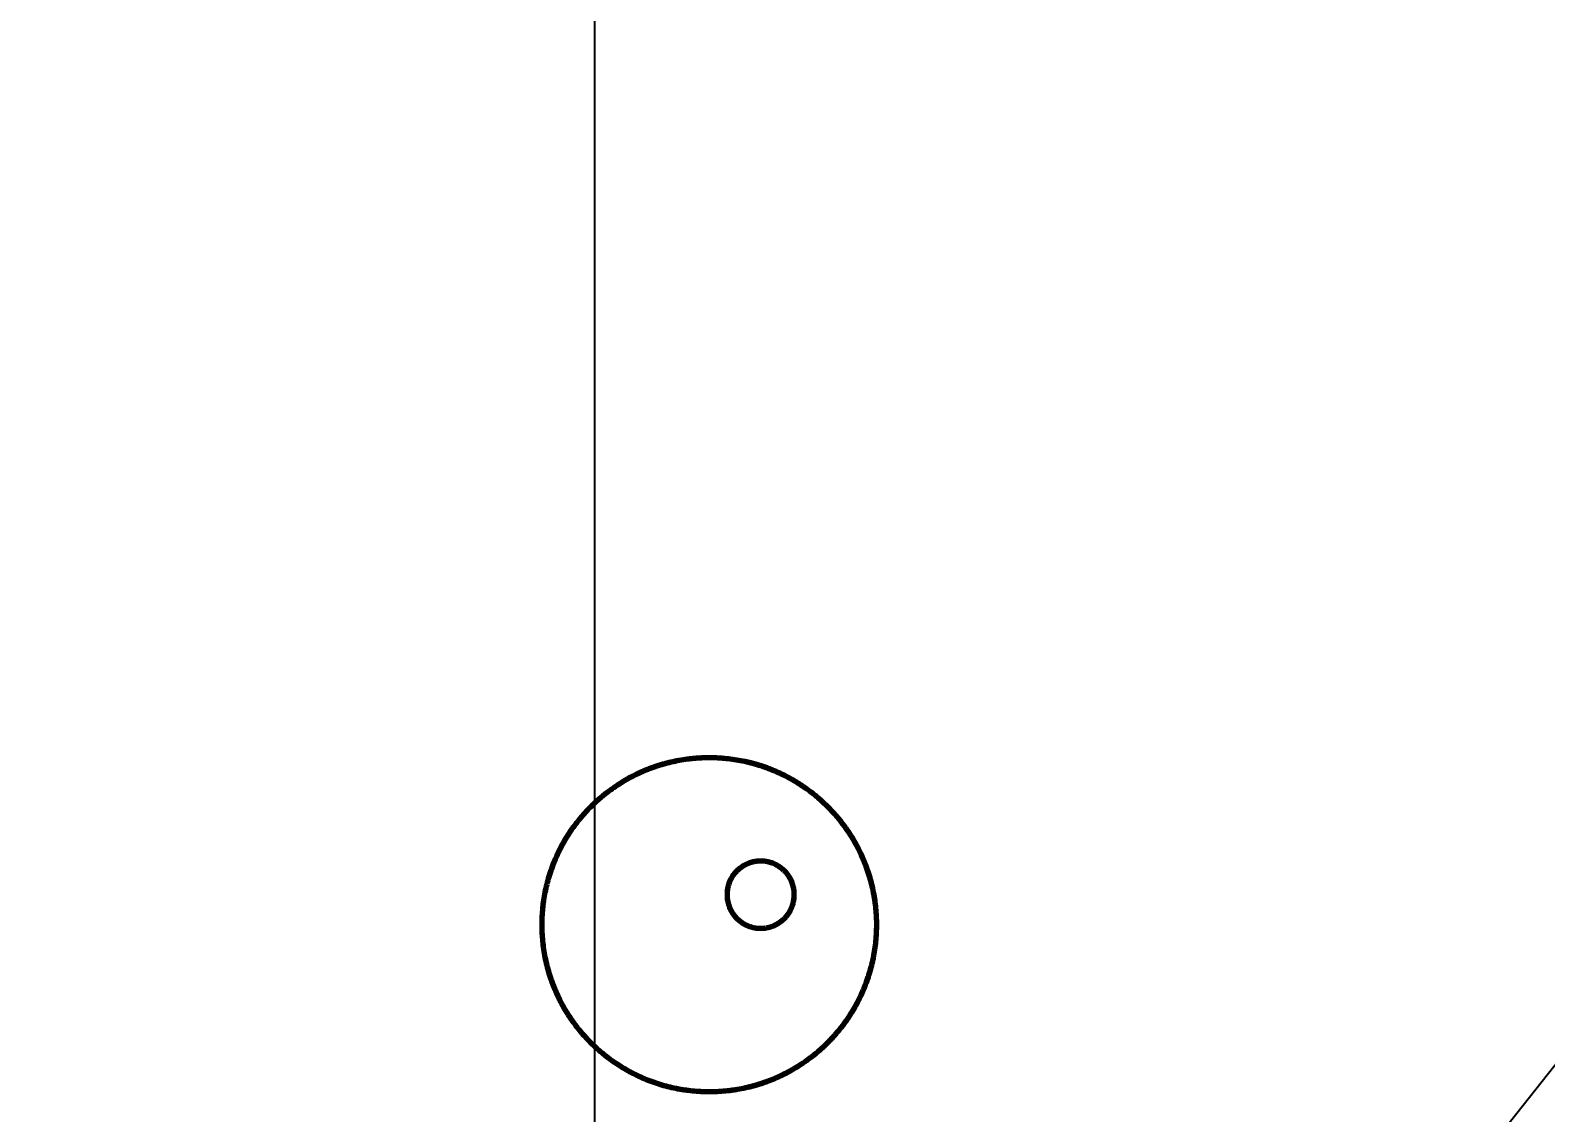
# Model space of a CAD drawing. Extents: x 56 to 5692, y -2843 to -743.
# Drawn here: x 1194.8 to 1262.5, y -1902.3 to -1854.1 of the extents above; entities that cross this region are included whole.
import ezdxf

# ---------------------------------------------------------------- set-up
doc = ezdxf.new("R2010")
doc.units = 0
doc.header["$LTSCALE"] = 20
doc.header["$MEASUREMENT"] = 0
doc.layers.get('0').update_dxf_attribs({"linetype": 'CONTINUOUS'})
doc.layers.get('DEFPOINTS').update_dxf_attribs({"linetype": 'CONTINUOUS'})
doc.layers.add('1', color=1, linetype='CONTINUOUS')
doc.layers.add('3', color=3, linetype='CONTINUOUS')
doc.styles.get("Standard").update_dxf_attribs({"font": 'NanumGothic.ttf'})
doc.dimstyles.get("Standard").update_dxf_attribs({"dimtxt": 0.18, "dimasz": 0.18, "dimexe": 0.18, "dimexo": 0.0625, "dimgap": 0.09, "dimtad": 0, "dimtih": 1, "dimtoh": 1, "dimdec": 4, "dimzin": 0, "dimdsep": 46, "dimtxsty": 'Standard', "dimcen": 0.09, "dimadec": 0, "dimazin": 0, "dimtfac": 1, "dimtdec": 4, "dimtofl": 0, "dimtmove": 0, "dimatfit": 3, "dimfxl": 0, "dimtolj": 1, "dimtzin": 0, "dimarcsym": 0})

# ---------------------------------------------------------------- blocks, each defined once
blk = doc.blocks.new('*D19')
at = {"color": 3, "lineweight": -2}
for p, q in [((1170.383, -1769.656), (1170.383, -1739.577)), ((1220.021, -2004.656), (1220.021, -1739.577)), ((1150.383, -1747.577), (1130.383, -1747.577)), ((1220.021, -1747.577), (1170.383, -1747.577)), ((1240.021, -1747.577), (1260.021, -1747.577))]:
    blk.add_line(p, q, dxfattribs=at)
at = {"color": 3}
for points in [[(1150.383, -1744.244), (1150.383, -1750.911), (1170.383, -1747.577)], [(1240.021, -1744.244), (1240.021, -1750.911), (1220.021, -1747.577)]]:
    blk.add_solid(points, dxfattribs=at)
at = {"layer": 'DEFPOINTS', "color": 0}
for p in [(1170.383, -1747.577), (1170.383, -1777.656), (1220.021, -2012.656)]:
    blk.add_point(p, dxfattribs=at)
at = {"color": 2, "insert": (1195.202, -1726.719), "char_height": 20, "attachment_point": 5}
blk.add_mtext('\\A1;50', dxfattribs=at)

msp = doc.modelspace()

# ---------------------------------------------------------------- linework, layer by layer
at = {"layer": '1', "color": 3}
msp.add_line((1418.779, -1703.823), (1190.899, -1990.89), dxfattribs=at)
at = {"layer": '3', "color": 7, "linetype": 'Continuous', "lineweight": 70}
for points, knots in [([(1208.048, -1807.059), (1210.36, -1807.343), (1216.736, -1808.3), (1227.036, -1810.648), (1242.631, -1815.853), (1257.207, -1823.521), (1269.867, -1833.765), (1278.206, -1842.603), (1285.35, -1852.345), (1291.352, -1862.739), (1296.373, -1873.567), (1301.955, -1888.355), (1307.233, -1907.214), (1311.686, -1929.924), (1314.849, -1952.451), (1317.007, -1989.651), (1318.311, -2011.412), (1319.073, -2039.707), (1318.326, -2221.484), (1315.407, -2252.323), (1311.658, -2274.534), (1308.1, -2289.73), (1303.789, -2303.255), (1298.737, -2314.939), (1292.995, -2324.769), (1284.487, -2335.589), (1272.371, -2345.338), (1255.621, -2352.871), (1239.549, -2356.801), (1225.318, -2358.875), (1214.019, -2359.919), (1205.211, -2360.341), (1199.281, -2360.481), (1196.309, -2360.519), (1193.342, -2360.529), (1191.367, -2360.528), (1190.383, -2360.528)], [0.0112064, 0.0112064, 0.0112064, 0.0112064, 0.015625, 0.0234375, 0.03125, 0.046875, 0.0546875, 0.0625, 0.0703125, 0.078125, 0.0859375, 0.09375, 0.109375, 0.125, 0.140625, 0.15625, 0.171875, 0.1875, 0.21875, 0.25, 0.265625, 0.28125, 0.296875, 0.3125, 0.328125, 0.34375, 0.375, 0.40625, 0.4375, 0.453125, 0.46875, 0.484375, 0.4882812, 0.4921875, 0.4960938, 0.4999694, 0.4999694, 0.4999694, 0.4999694]), ([(1190.383, -2362.656), (1190.433, -2362.656), (1190.483, -2362.656), (1190.945, -2362.656), (1193.005, -2362.656), (1195.066, -2362.655), (1198.358, -2362.631), (1200.002, -2362.607), (1202.466, -2362.557), (1203.287, -2362.538), (1204.927, -2362.494), (1206.567, -2362.445), (1208.205, -2362.385), (1209.433, -2362.336), (1210.046, -2362.311), (1210.762, -2362.28), (1211.069, -2362.266), (1211.273, -2362.256), (1211.375, -2362.252), (1213.112, -2362.171), (1214.725, -2362.085), (1217.91, -2361.891), (1219.482, -2361.784), (1222.587, -2361.549), (1224.12, -2361.421), (1227.15, -2361.144), (1228.646, -2360.994), (1231.603, -2360.674), (1233.064, -2360.502), (1235.951, -2360.136), (1237.378, -2359.942), (1239.493, -2359.632), (1240.194, -2359.526), (1241.239, -2359.362), (1241.587, -2359.307), (1242.279, -2359.194), (1242.624, -2359.137), (1244.339, -2358.849), (1245.684, -2358.608), (1248.324, -2358.103), (1249.619, -2357.84), (1252.162, -2357.289), (1253.411, -2357.003), (1255.864, -2356.405), (1257.069, -2356.094), (1259.439, -2355.446), (1260.604, -2355.109), (1262.895, -2354.409), (1264.022, -2354.045), (1267.346, -2352.91), (1269.489, -2352.096), (1271.826, -2351.106), (1272.085, -2350.995), (1272.6, -2350.771), (1273.369, -2350.432), (1274.126, -2350.085), (1275.625, -2349.38), (1276.604, -2348.895), (1279.484, -2347.392), (1281.328, -2346.327), (1284.878, -2344.058), (1286.584, -2342.853), (1289.049, -2340.931), (1289.855, -2340.271), (1291.436, -2338.911), (1292.212, -2338.21), (1294.497, -2336.046), (1295.962, -2334.519), (1298.078, -2332.089), (1298.77, -2331.256), (1299.619, -2330.185), (1299.788, -2329.969), (1300.124, -2329.535), (1300.291, -2329.316), (1300.79, -2328.656), (1301.118, -2328.211), (1302.091, -2326.862), (1302.723, -2325.943), (1303.957, -2324.067), (1304.558, -2323.11), (1306.318, -2320.178), (1307.432, -2318.146), (1309.549, -2313.925), (1310.553, -2311.736), (1312.459, -2307.206), (1313.361, -2304.864), (1314.646, -2301.239), (1315.063, -2300.012), (1315.874, -2297.521), (1316.269, -2296.258), (1316.749, -2294.655), (1316.892, -2294.173), (1317.033, -2293.688), (1317.127, -2293.364), (1317.174, -2293.202), (1317.407, -2292.39), (1317.591, -2291.738), (1318.132, -2289.772), (1318.481, -2288.45), (1319.493, -2284.454), (1320.123, -2281.748), (1321.3, -2276.259), (1321.847, -2273.476), (1322.869, -2267.842), (1323.343, -2264.99), (1324.222, -2259.224), (1324.628, -2256.31), (1325.377, -2250.426), (1325.721, -2247.455), (1326.349, -2241.463), (1326.634, -2238.441), (1327.02, -2233.873), (1327.142, -2232.345), (1327.285, -2230.428), (1327.314, -2230.044), (1327.37, -2229.276), (1327.452, -2228.123), (1327.531, -2226.97), (1327.784, -2223.121), (1327.96, -2220.034), (1328.262, -2213.845), (1328.387, -2210.743), (1328.588, -2204.527), (1328.665, -2201.412), (1328.771, -2195.171), (1328.801, -2192.045), (1328.814, -2037.783), (1328.797, -2034.647), (1328.719, -2028.367), (1328.656, -2025.222), (1328.487, -2018.925), (1328.379, -2015.773), (1328.118, -2009.462), (1327.965, -2006.303), (1327.612, -1999.98), (1327.412, -1996.816), (1326.964, -1990.482), (1326.716, -1987.312), (1326.168, -1965.97), (1325.868, -1962.796), (1325.214, -1956.446), (1324.859, -1953.27), (1324.089, -1946.914), (1323.675, -1943.735), (1322.78, -1937.375), (1322.301, -1934.194), (1321.271, -1927.832), (1320.72, -1924.65), (1319.98, -1920.673), (1319.83, -1919.877), (1319.6, -1918.684), (1319.522, -1918.286), (1319.366, -1917.491), (1318.973, -1915.504), (1318.563, -1913.52), (1317.545, -1908.769), (1316.821, -1905.613), (1315.656, -1900.898), (1315.255, -1899.33), (1314.424, -1896.202), (1313.994, -1894.641), (1313.105, -1891.527), (1312.645, -1889.974), (1311.692, -1886.877), (1311.199, -1885.333), (1310.178, -1882.254), (1309.649, -1880.72), (1308.554, -1877.661), (1307.987, -1876.136), (1307.106, -1873.858), (1306.807, -1873.1), (1306.35, -1871.965), (1306.12, -1871.398), (1305.886, -1870.832), (1305.73, -1870.455), (1305.651, -1870.266), (1304.942, -1868.571), (1304.291, -1867.076), (1302.274, -1862.629), (1300.842, -1859.713), (1298.55, -1855.425), (1297.761, -1854.009), (1296.132, -1851.209), (1295.292, -1849.823), (1292.688, -1845.716), (1290.842, -1843.041), (1287.884, -1839.139), (1286.868, -1837.857), (1285.293, -1835.962), (1284.759, -1835.335), (1284.082, -1834.558), (1283.946, -1834.403), (1283.674, -1834.093), (1283.264, -1833.631), (1281.748, -1831.951), (1280.332, -1830.473), (1278.018, -1828.169), (1276.836, -1827.048), (1273.22, -1823.777), (1270.712, -1821.718), (1266.808, -1818.813), (1265.482, -1817.875), (1262.784, -1816.059), (1261.412, -1815.181), (1258.621, -1813.483), (1257.203, -1812.663), (1255.041, -1811.477), (1253.952, -1810.895), (1252.667, -1810.234), (1252.02, -1809.909), (1251.696, -1809.747), (1251.534, -1809.667), (1251.452, -1809.626), (1251.418, -1809.609), (1251.394, -1809.598), (1251.383, -1809.592), (1251.371, -1809.586)], [0.5496866, 0.5496866, 0.5496866, 0.5496866, 0.5498047, 0.5498047, 0.5507812, 0.5546875, 0.5546875, 0.5585937, 0.5585937, 0.5605469, 0.5605469, 0.5625, 0.5644531, 0.5644531, 0.5654297, 0.565918, 0.5661621, 0.5661621, 0.5664062, 0.5664062, 0.5703125, 0.5703125, 0.5742187, 0.5742187, 0.578125, 0.578125, 0.5820312, 0.5820312, 0.5859375, 0.5859375, 0.5898437, 0.5898437, 0.5917969, 0.5917969, 0.5927734, 0.5927734, 0.59375, 0.59375, 0.5976562, 0.5976562, 0.6015625, 0.6015625, 0.6054687, 0.6054687, 0.609375, 0.609375, 0.6132812, 0.6132812, 0.6171875, 0.6171875, 0.625, 0.625, 0.6259766, 0.6259766, 0.6269531, 0.6289062, 0.6289062, 0.6328125, 0.6328125, 0.640625, 0.640625, 0.6484375, 0.6484375, 0.6523437, 0.6523437, 0.65625, 0.65625, 0.6640625, 0.6640625, 0.6679687, 0.6679687, 0.6689453, 0.6689453, 0.6699219, 0.6699219, 0.671875, 0.671875, 0.6757812, 0.6757812, 0.6796875, 0.6796875, 0.6875, 0.6875, 0.6953125, 0.6953125, 0.703125, 0.703125, 0.7070312, 0.7070312, 0.7109375, 0.7109375, 0.7119141, 0.7124023, 0.7124023, 0.7128906, 0.7128906, 0.7148437, 0.7148437, 0.71875, 0.71875, 0.7265625, 0.7265625, 0.734375, 0.734375, 0.7421875, 0.7421875, 0.75, 0.75, 0.7578125, 0.7578125, 0.765625, 0.765625, 0.7695312, 0.7695312, 0.7705078, 0.7705078, 0.7714844, 0.7734375, 0.7734375, 0.78125, 0.78125, 0.7890625, 0.7890625, 0.796875, 0.796875, 0.8046875, 0.8046875, 0.8125, 0.8125, 0.8203125, 0.8203125, 0.828125, 0.828125, 0.8359375, 0.8359375, 0.84375, 0.84375, 0.8515625, 0.8515625, 0.859375, 0.859375, 0.8671875, 0.8671875, 0.875, 0.875, 0.8828125, 0.8828125, 0.890625, 0.890625, 0.8925781, 0.8925781, 0.8935547, 0.8935547, 0.8945312, 0.8984375, 0.8984375, 0.90625, 0.90625, 0.9101562, 0.9101562, 0.9140625, 0.9140625, 0.9179687, 0.9179687, 0.921875, 0.921875, 0.9257812, 0.9257812, 0.9296875, 0.9296875, 0.9316406, 0.9316406, 0.9326172, 0.9331055, 0.9331055, 0.9335937, 0.9335937, 0.9375, 0.9375, 0.9453125, 0.9453125, 0.9492187, 0.9492187, 0.953125, 0.953125, 0.9609375, 0.9609375, 0.9648437, 0.9648437, 0.9667969, 0.9667969, 0.9672852, 0.9672852, 0.9677734, 0.96875, 0.9726562, 0.9726562, 0.9765625, 0.9765625, 0.984375, 0.984375, 0.9882812, 0.9882812, 0.9921875, 0.9921875, 0.9960937, 0.9960937, 0.9980469, 0.9990234, 0.9995117, 0.9997559, 0.9998779, 0.999939, 0.9999695, 0.9999695, 1, 1, 1, 1]), ([(1217.965, -1891.881), (1217.897, -1892.117), (1217.841, -1892.354), (1217.753, -1892.831), (1217.72, -1893.071), (1217.679, -1893.554), (1217.67, -1893.798), (1217.673, -1894.103), (1217.675, -1894.165), (1217.679, -1894.287), (1217.682, -1894.349), (1217.693, -1894.533), (1217.703, -1894.656), (1217.743, -1895.021), (1217.782, -1895.262), (1217.882, -1895.738), (1217.944, -1895.974), (1218.054, -1896.324), (1218.094, -1896.44), (1218.158, -1896.613), (1218.192, -1896.699), (1218.227, -1896.785), (1218.25, -1896.843), (1218.262, -1896.871), (1218.372, -1897.127), (1218.481, -1897.348), (1218.718, -1897.777), (1218.847, -1897.986), (1219.125, -1898.389), (1219.275, -1898.585), (1219.475, -1898.821), (1219.515, -1898.868), (1219.598, -1898.96), (1219.64, -1899.006), (1219.767, -1899.142), (1219.854, -1899.231), (1220.12, -1899.488), (1220.489, -1899.812), (1220.888, -1900.098), (1221.199, -1900.299), (1221.305, -1900.363), (1221.466, -1900.456), (1221.52, -1900.487), (1221.629, -1900.546), (1221.684, -1900.575), (1221.96, -1900.716), (1222.184, -1900.817), (1222.641, -1900.995), (1223.105, -1901.151), (1223.584, -1901.261), (1223.889, -1901.314), (1223.95, -1901.324), (1224.072, -1901.343), (1224.255, -1901.368), (1224.438, -1901.386), (1224.804, -1901.414), (1225.047, -1901.42), (1225.534, -1901.41), (1225.778, -1901.393), (1226.082, -1901.357), (1226.142, -1901.349), (1226.264, -1901.332), (1226.325, -1901.322), (1226.506, -1901.292), (1226.626, -1901.268), (1226.983, -1901.19), (1227.45, -1901.062), (1227.902, -1900.89), (1228.234, -1900.744), (1228.344, -1900.693), (1228.507, -1900.611), (1228.562, -1900.584), (1228.669, -1900.527), (1228.723, -1900.497), (1228.988, -1900.348), (1229.193, -1900.22), (1229.589, -1899.944), (1229.779, -1899.798), (1230.145, -1899.486), (1230.321, -1899.321), (1230.532, -1899.103), (1230.574, -1899.059), (1230.656, -1898.97), (1230.697, -1898.924), (1230.817, -1898.788), (1230.895, -1898.695), (1231.12, -1898.412), (1231.401, -1898.022), (1231.643, -1897.607), (1231.81, -1897.285), (1231.863, -1897.177), (1231.939, -1897.011), (1231.964, -1896.956), (1232.012, -1896.844), (1232.035, -1896.787), (1232.148, -1896.505), (1232.227, -1896.276), (1232.362, -1895.813), (1232.474, -1895.344), (1232.54, -1894.863), (1232.567, -1894.559), (1232.571, -1894.498), (1232.579, -1894.376), (1232.582, -1894.315), (1232.589, -1894.131), (1232.591, -1894.008), (1232.588, -1893.642), (1232.574, -1893.4), (1232.522, -1892.916), (1232.485, -1892.676), (1232.41, -1892.317), (1232.382, -1892.197), (1232.336, -1892.019), (1232.32, -1891.959), (1232.286, -1891.84), (1232.268, -1891.781), (1232.175, -1891.486), (1232.005, -1891.025), (1231.791, -1890.585), (1231.554, -1890.156), (1231.426, -1889.946), (1231.25, -1889.691), (1231.215, -1889.64), (1231.142, -1889.539), (1231.105, -1889.49), (1230.992, -1889.342), (1230.914, -1889.245), (1230.676, -1888.962), (1230.341, -1888.603), (1229.972, -1888.277), (1229.683, -1888.047), (1229.584, -1887.972), (1229.433, -1887.863), (1229.382, -1887.827), (1229.279, -1887.757), (1229.228, -1887.723), (1228.968, -1887.555), (1228.755, -1887.432), (1228.319, -1887.208), (1228.096, -1887.107), (1227.754, -1886.972), (1227.638, -1886.929), (1227.405, -1886.851), (1227.287, -1886.814), (1226.929, -1886.713), (1226.69, -1886.658), (1226.208, -1886.572), (1225.966, -1886.541), (1225.48, -1886.503), (1225.236, -1886.496), (1224.929, -1886.501), (1224.868, -1886.503), (1224.745, -1886.508), (1224.684, -1886.512), (1224.5, -1886.524), (1224.378, -1886.535), (1224.015, -1886.578), (1223.775, -1886.618), (1223.302, -1886.721), (1223.068, -1886.784), (1222.721, -1886.896), (1222.606, -1886.936), (1222.435, -1887.001), (1222.378, -1887.023), (1222.264, -1887.069), (1222.208, -1887.093), (1221.928, -1887.215), (1221.711, -1887.323), (1221.289, -1887.559), (1221.085, -1887.686), (1220.688, -1887.961), (1220.496, -1888.109), (1220.263, -1888.306), (1220.217, -1888.346), (1220.126, -1888.427), (1219.991, -1888.55), (1219.861, -1888.678), (1219.609, -1888.938), (1219.29, -1889.3), (1219.007, -1889.691), (1218.809, -1889.996), (1218.745, -1890.099), (1218.653, -1890.257), (1218.623, -1890.31), (1218.564, -1890.417), (1218.535, -1890.471), (1218.395, -1890.742), (1218.293, -1890.963), (1218.113, -1891.415), (1218.033, -1891.646), (1217.965, -1891.881)], [0, 0, 0, 0, 0.015625, 0.015625, 0.03125, 0.03125, 0.046875, 0.046875, 0.050781, 0.050781, 0.054688, 0.054688, 0.0625, 0.0625, 0.078125, 0.078125, 0.09375, 0.09375, 0.101563, 0.101563, 0.105469, 0.107422, 0.107422, 0.109375, 0.109375, 0.125, 0.125, 0.140625, 0.140625, 0.15625, 0.15625, 0.160156, 0.160156, 0.164063, 0.164063, 0.171875, 0.171875, 0.1875, 0.203125, 0.203125, 0.210938, 0.210938, 0.214844, 0.214844, 0.21875, 0.21875, 0.234375, 0.234375, 0.25, 0.265625, 0.265625, 0.269531, 0.269531, 0.273438, 0.28125, 0.28125, 0.296875, 0.296875, 0.3125, 0.3125, 0.316406, 0.316406, 0.320313, 0.320313, 0.328125, 0.328125, 0.34375, 0.359375, 0.359375, 0.367188, 0.367188, 0.371094, 0.371094, 0.375, 0.375, 0.390625, 0.390625, 0.40625, 0.40625, 0.421875, 0.421875, 0.425781, 0.425781, 0.429688, 0.429688, 0.4375, 0.4375, 0.453125, 0.46875, 0.46875, 0.476563, 0.476563, 0.480469, 0.480469, 0.484375, 0.484375, 0.5, 0.5, 0.515625, 0.53125, 0.53125, 0.535156, 0.535156, 0.539063, 0.539063, 0.546875, 0.546875, 0.5625, 0.5625, 0.578125, 0.578125, 0.585938, 0.585938, 0.589844, 0.589844, 0.59375, 0.59375, 0.609375, 0.625, 0.625, 0.640625, 0.640625, 0.644531, 0.644531, 0.648438, 0.648438, 0.65625, 0.65625, 0.671875, 0.6875, 0.6875, 0.695313, 0.695313, 0.699219, 0.699219, 0.703125, 0.703125, 0.71875, 0.71875, 0.734375, 0.734375, 0.742188, 0.742188, 0.75, 0.75, 0.765625, 0.765625, 0.78125, 0.78125, 0.796875, 0.796875, 0.800781, 0.800781, 0.804688, 0.804688, 0.8125, 0.8125, 0.828125, 0.828125, 0.84375, 0.84375, 0.851563, 0.851563, 0.855469, 0.855469, 0.859375, 0.859375, 0.875, 0.875, 0.890625, 0.890625, 0.90625, 0.90625, 0.910156, 0.910156, 0.914063, 0.921875, 0.921875, 0.9375, 0.953125, 0.953125, 0.960938, 0.960938, 0.964844, 0.964844, 0.96875, 0.96875, 0.984375, 0.984375, 1, 1, 1, 1]), ([(1232.59, -1893.958), (1232.59, -1893.712), (1232.578, -1893.468), (1232.531, -1892.983), (1232.496, -1892.742), (1232.401, -1892.263), (1232.342, -1892.026), (1232.253, -1891.731), (1232.234, -1891.673), (1232.195, -1891.555), (1232.175, -1891.497), (1232.112, -1891.322), (1232.068, -1891.207), (1231.926, -1890.866), (1231.821, -1890.645), (1231.589, -1890.214), (1231.462, -1890.004), (1231.256, -1889.697), (1231.184, -1889.596), (1231.073, -1889.448), (1231.035, -1889.398), (1230.958, -1889.301), (1230.919, -1889.252), (1230.722, -1889.013), (1230.555, -1888.832), (1230.206, -1888.486), (1230.023, -1888.322), (1229.642, -1888.012), (1229.443, -1887.865), (1229.184, -1887.694), (1229.132, -1887.661), (1229.026, -1887.595), (1228.868, -1887.499), (1228.706, -1887.408), (1228.38, -1887.237), (1228.158, -1887.134), (1227.704, -1886.95), (1227.472, -1886.869), (1227.177, -1886.783), (1227.118, -1886.766), (1226.998, -1886.734), (1226.938, -1886.719), (1226.758, -1886.676), (1226.637, -1886.65), (1226.275, -1886.582), (1225.791, -1886.516), (1225.304, -1886.497), (1224.938, -1886.5), (1224.816, -1886.504), (1224.632, -1886.515), (1224.571, -1886.519), (1224.448, -1886.529), (1224.387, -1886.535), (1224.082, -1886.568), (1223.601, -1886.644), (1223.132, -1886.766), (1222.67, -1886.91), (1222.442, -1886.994), (1222.162, -1887.113), (1222.106, -1887.138), (1221.994, -1887.188), (1221.828, -1887.266), (1221.666, -1887.35), (1221.347, -1887.524), (1220.935, -1887.776), (1220.55, -1888.067), (1220.27, -1888.299), (1220.179, -1888.379), (1220.044, -1888.502), (1220, -1888.544), (1219.912, -1888.629), (1219.869, -1888.672), (1219.655, -1888.888), (1219.493, -1889.068), (1219.189, -1889.442), (1219.046, -1889.636), (1218.779, -1890.038), (1218.655, -1890.246), (1218.512, -1890.515), (1218.484, -1890.569), (1218.43, -1890.679), (1218.35, -1890.843), (1218.276, -1891.01), (1218.138, -1891.346), (1218.057, -1891.574), (1217.918, -1892.037), (1217.86, -1892.271), (1217.789, -1892.629), (1217.769, -1892.749), (1217.742, -1892.931), (1217.734, -1892.991), (1217.719, -1893.113), (1217.713, -1893.174), (1217.683, -1893.479), (1217.672, -1893.722), (1217.672, -1894.208), (1217.684, -1894.451), (1217.732, -1894.936), (1217.767, -1895.178), (1217.827, -1895.479), (1217.84, -1895.54), (1217.867, -1895.66), (1217.91, -1895.84), (1217.959, -1896.018), (1218.066, -1896.369), (1218.149, -1896.599), (1218.337, -1897.05), (1218.442, -1897.271), (1218.617, -1897.596), (1218.678, -1897.703), (1218.774, -1897.862), (1218.807, -1897.915), (1218.873, -1898.019), (1218.907, -1898.071), (1219.08, -1898.328), (1219.376, -1898.722), (1219.707, -1899.084), (1220.056, -1899.43), (1220.24, -1899.595), (1220.481, -1899.791), (1220.53, -1899.829), (1220.628, -1899.905), (1220.777, -1900.017), (1220.929, -1900.123), (1221.237, -1900.326), (1221.659, -1900.575), (1222.105, -1900.782), (1222.391, -1900.898), (1222.449, -1900.92), (1222.565, -1900.964), (1222.623, -1900.985), (1222.799, -1901.046), (1222.917, -1901.084), (1223.271, -1901.187), (1223.51, -1901.244), (1223.99, -1901.334), (1224.232, -1901.367), (1224.598, -1901.399), (1224.72, -1901.407), (1224.905, -1901.414), (1224.966, -1901.415), (1225.09, -1901.417), (1225.151, -1901.417), (1225.459, -1901.414), (1225.702, -1901.399), (1226.186, -1901.347), (1226.425, -1901.309), (1226.9, -1901.21), (1227.136, -1901.149), (1227.428, -1901.057), (1227.486, -1901.038), (1227.602, -1900.999), (1227.774, -1900.937), (1227.943, -1900.87), (1228.277, -1900.727), (1228.711, -1900.517), (1229.123, -1900.265), (1229.423, -1900.061), (1229.521, -1899.99), (1229.667, -1899.88), (1229.715, -1899.843), (1229.811, -1899.767), (1229.858, -1899.729), (1230.09, -1899.535), (1230.268, -1899.372), (1230.606, -1899.03), (1230.766, -1898.852), (1231.07, -1898.479), (1231.213, -1898.284), (1231.381, -1898.031), (1231.415, -1897.98), (1231.479, -1897.877), (1231.574, -1897.722), (1231.663, -1897.564), (1231.833, -1897.245), (1232.038, -1896.81), (1232.201, -1896.356), (1232.306, -1896.008), (1232.339, -1895.891), (1232.383, -1895.713), (1232.397, -1895.654), (1232.424, -1895.535), (1232.436, -1895.475), (1232.496, -1895.175), (1232.531, -1894.934), (1232.578, -1894.449), (1232.59, -1894.204), (1232.59, -1893.958)], [0, 0, 0, 0, 0.015625, 0.015625, 0.03125, 0.03125, 0.046875, 0.046875, 0.050781, 0.050781, 0.054687, 0.054687, 0.0625, 0.0625, 0.078125, 0.078125, 0.09375, 0.09375, 0.101562, 0.101562, 0.105469, 0.105469, 0.109375, 0.109375, 0.125, 0.125, 0.140625, 0.140625, 0.15625, 0.15625, 0.160156, 0.160156, 0.164062, 0.171875, 0.171875, 0.1875, 0.1875, 0.203125, 0.203125, 0.207031, 0.207031, 0.210937, 0.210937, 0.21875, 0.21875, 0.234375, 0.25, 0.25, 0.257812, 0.257812, 0.261719, 0.261719, 0.265625, 0.265625, 0.28125, 0.296875, 0.296875, 0.3125, 0.3125, 0.316406, 0.316406, 0.320312, 0.328125, 0.328125, 0.34375, 0.359375, 0.359375, 0.367187, 0.367187, 0.371094, 0.371094, 0.375, 0.375, 0.390625, 0.390625, 0.40625, 0.40625, 0.421875, 0.421875, 0.425781, 0.425781, 0.429687, 0.4375, 0.4375, 0.453125, 0.453125, 0.46875, 0.46875, 0.476562, 0.476562, 0.480469, 0.480469, 0.484375, 0.484375, 0.5, 0.5, 0.515625, 0.515625, 0.53125, 0.53125, 0.535156, 0.535156, 0.539062, 0.546875, 0.546875, 0.5625, 0.5625, 0.578125, 0.578125, 0.585937, 0.585937, 0.589844, 0.589844, 0.59375, 0.59375, 0.609375, 0.625, 0.625, 0.640625, 0.640625, 0.644531, 0.644531, 0.648437, 0.65625, 0.65625, 0.671875, 0.6875, 0.6875, 0.691406, 0.691406, 0.695312, 0.695312, 0.703125, 0.703125, 0.71875, 0.71875, 0.734375, 0.734375, 0.742187, 0.742187, 0.746094, 0.746094, 0.75, 0.75, 0.765625, 0.765625, 0.78125, 0.78125, 0.796875, 0.796875, 0.800781, 0.800781, 0.804687, 0.8125, 0.8125, 0.828125, 0.84375, 0.84375, 0.851562, 0.851562, 0.855469, 0.855469, 0.859375, 0.859375, 0.875, 0.875, 0.890625, 0.890625, 0.90625, 0.90625, 0.910156, 0.910156, 0.914062, 0.921875, 0.921875, 0.9375, 0.953125, 0.953125, 0.960937, 0.960937, 0.964844, 0.964844, 0.96875, 0.96875, 0.984375, 0.984375, 1, 1, 1, 1]), ([(1227.456, -1891.119), (1227.555, -1891.121), (1227.653, -1891.133), (1227.797, -1891.164), (1227.844, -1891.177), (1227.915, -1891.2), (1227.939, -1891.209), (1227.985, -1891.227), (1228.008, -1891.236), (1228.121, -1891.286), (1228.207, -1891.335), (1228.309, -1891.406), (1228.329, -1891.421), (1228.368, -1891.452), (1228.387, -1891.468), (1228.444, -1891.517), (1228.48, -1891.551), (1228.582, -1891.659), (1228.643, -1891.737), (1228.709, -1891.842), (1228.722, -1891.864), (1228.746, -1891.907), (1228.758, -1891.929), (1228.791, -1891.995), (1228.83, -1892.086), (1228.861, -1892.179), (1228.88, -1892.251), (1228.886, -1892.275), (1228.897, -1892.324), (1228.901, -1892.348), (1228.921, -1892.47), (1228.928, -1892.567), (1228.924, -1892.69), (1228.923, -1892.714), (1228.919, -1892.764), (1228.916, -1892.788), (1228.907, -1892.861), (1228.898, -1892.909), (1228.865, -1893.052), (1228.834, -1893.144), (1228.784, -1893.255), (1228.774, -1893.277), (1228.751, -1893.321), (1228.74, -1893.342), (1228.704, -1893.406), (1228.652, -1893.487), (1228.592, -1893.563), (1228.544, -1893.618), (1228.528, -1893.636), (1228.494, -1893.672), (1228.477, -1893.689), (1228.388, -1893.773), (1228.312, -1893.833), (1228.19, -1893.911), (1228.147, -1893.935), (1228.082, -1893.968), (1228.06, -1893.979), (1228.015, -1893.999), (1227.993, -1894.008), (1227.879, -1894.052), (1227.786, -1894.079), (1227.665, -1894.1), (1227.641, -1894.104), (1227.592, -1894.11), (1227.568, -1894.112), (1227.494, -1894.118), (1227.347, -1894.122), (1227.201, -1894.105), (1227.079, -1894.079), (1227.055, -1894.073), (1227.007, -1894.06), (1226.983, -1894.053), (1226.913, -1894.03), (1226.821, -1893.995), (1226.733, -1893.951), (1226.668, -1893.914), (1226.647, -1893.901), (1226.604, -1893.875), (1226.583, -1893.861), (1226.481, -1893.789), (1226.407, -1893.724), (1226.304, -1893.617), (1226.272, -1893.579), (1226.226, -1893.52), (1226.211, -1893.5), (1226.182, -1893.459), (1226.169, -1893.438), (1226.103, -1893.334), (1226.058, -1893.246), (1226.014, -1893.13), (1226.006, -1893.106), (1225.991, -1893.059), (1225.984, -1893.035), (1225.964, -1892.964), (1225.943, -1892.868), (1225.932, -1892.77), (1225.927, -1892.697), (1225.926, -1892.672), (1225.925, -1892.623), (1225.925, -1892.598), (1225.929, -1892.475), (1225.941, -1892.378), (1225.974, -1892.236), (1225.987, -1892.189), (1226.011, -1892.119), (1226.019, -1892.096), (1226.037, -1892.05), (1226.046, -1892.028), (1226.096, -1891.917), (1226.144, -1891.833), (1226.214, -1891.733), (1226.229, -1891.714), (1226.259, -1891.675), (1226.275, -1891.656), (1226.323, -1891.601), (1226.356, -1891.566), (1226.461, -1891.466), (1226.537, -1891.406), (1226.641, -1891.34), (1226.662, -1891.327), (1226.704, -1891.303), (1226.725, -1891.292), (1226.79, -1891.259), (1226.879, -1891.219), (1226.971, -1891.188), (1227.042, -1891.168), (1227.065, -1891.162), (1227.113, -1891.151), (1227.138, -1891.146), (1227.259, -1891.125), (1227.357, -1891.117), (1227.456, -1891.119)], [0, 0, 0, 0, 0.03125, 0.03125, 0.046875, 0.046875, 0.054688, 0.054688, 0.0625, 0.0625, 0.09375, 0.09375, 0.101563, 0.101563, 0.109375, 0.109375, 0.125, 0.125, 0.15625, 0.15625, 0.164063, 0.164063, 0.171875, 0.171875, 0.1875, 0.203125, 0.203125, 0.210938, 0.210938, 0.21875, 0.21875, 0.25, 0.25, 0.257813, 0.257813, 0.265625, 0.265625, 0.28125, 0.28125, 0.3125, 0.3125, 0.320313, 0.320313, 0.328125, 0.328125, 0.34375, 0.359375, 0.359375, 0.367188, 0.367188, 0.375, 0.375, 0.40625, 0.40625, 0.421875, 0.421875, 0.429688, 0.429688, 0.4375, 0.4375, 0.46875, 0.46875, 0.476563, 0.476563, 0.484375, 0.484375, 0.5, 0.53125, 0.53125, 0.539063, 0.539063, 0.546875, 0.546875, 0.5625, 0.578125, 0.578125, 0.585938, 0.585938, 0.59375, 0.59375, 0.625, 0.625, 0.640625, 0.640625, 0.648438, 0.648438, 0.65625, 0.65625, 0.6875, 0.6875, 0.695313, 0.695313, 0.703125, 0.703125, 0.71875, 0.734375, 0.734375, 0.742188, 0.742188, 0.75, 0.75, 0.78125, 0.78125, 0.796875, 0.796875, 0.804688, 0.804688, 0.8125, 0.8125, 0.84375, 0.84375, 0.851563, 0.851563, 0.859375, 0.859375, 0.875, 0.875, 0.90625, 0.90625, 0.914063, 0.914063, 0.921875, 0.921875, 0.9375, 0.953125, 0.953125, 0.960938, 0.960938, 0.96875, 0.96875, 1, 1, 1, 1]), ([(1228.925, -1892.619), (1228.925, -1892.718), (1228.916, -1892.815), (1228.888, -1892.958), (1228.876, -1893.006), (1228.855, -1893.076), (1228.847, -1893.099), (1228.831, -1893.145), (1228.822, -1893.168), (1228.775, -1893.281), (1228.73, -1893.366), (1228.649, -1893.487), (1228.621, -1893.527), (1228.559, -1893.603), (1228.526, -1893.639), (1228.424, -1893.742), (1228.35, -1893.804), (1228.249, -1893.873), (1228.229, -1893.886), (1228.187, -1893.912), (1228.166, -1893.924), (1228.102, -1893.959), (1228.058, -1893.98), (1227.924, -1894.037), (1227.831, -1894.067), (1227.711, -1894.092), (1227.686, -1894.096), (1227.638, -1894.104), (1227.565, -1894.114), (1227.492, -1894.118), (1227.394, -1894.119), (1227.345, -1894.118), (1227.272, -1894.111), (1227.247, -1894.109), (1227.198, -1894.102), (1227.173, -1894.098), (1227.052, -1894.075), (1226.957, -1894.048), (1226.82, -1893.993), (1226.775, -1893.972), (1226.708, -1893.937), (1226.687, -1893.925), (1226.644, -1893.9), (1226.623, -1893.887), (1226.519, -1893.819), (1226.442, -1893.756), (1226.354, -1893.669), (1226.336, -1893.651), (1226.303, -1893.614), (1226.286, -1893.595), (1226.239, -1893.538), (1226.179, -1893.459), (1226.128, -1893.374), (1226.093, -1893.309), (1226.082, -1893.287), (1226.06, -1893.242), (1226.05, -1893.219), (1226.002, -1893.104), (1225.973, -1893.01), (1225.945, -1892.866), (1225.937, -1892.817), (1225.93, -1892.743), (1225.928, -1892.718), (1225.926, -1892.669), (1225.925, -1892.644), (1225.925, -1892.522), (1225.935, -1892.425), (1225.958, -1892.305), (1225.963, -1892.28), (1225.975, -1892.233), (1225.982, -1892.209), (1226.003, -1892.139), (1226.036, -1892.047), (1226.077, -1891.96), (1226.111, -1891.895), (1226.123, -1891.874), (1226.148, -1891.832), (1226.161, -1891.811), (1226.229, -1891.709), (1226.29, -1891.634), (1226.392, -1891.531), (1226.427, -1891.498), (1226.484, -1891.451), (1226.503, -1891.436), (1226.542, -1891.406), (1226.562, -1891.392), (1226.662, -1891.323), (1226.747, -1891.277), (1226.881, -1891.22), (1226.927, -1891.203), (1227.021, -1891.173), (1227.069, -1891.161), (1227.212, -1891.131), (1227.309, -1891.12), (1227.456, -1891.118), (1227.506, -1891.12), (1227.604, -1891.129), (1227.702, -1891.142), (1227.797, -1891.164), (1227.892, -1891.192), (1227.939, -1891.208), (1228.078, -1891.264), (1228.165, -1891.31), (1228.289, -1891.391), (1228.329, -1891.421), (1228.387, -1891.468), (1228.406, -1891.484), (1228.444, -1891.517), (1228.462, -1891.534), (1228.55, -1891.622), (1228.613, -1891.698), (1228.683, -1891.8), (1228.696, -1891.821), (1228.722, -1891.864), (1228.734, -1891.886), (1228.77, -1891.951), (1228.791, -1891.996), (1228.848, -1892.132), (1228.877, -1892.226), (1228.906, -1892.373), (1228.913, -1892.422), (1228.923, -1892.52), (1228.925, -1892.569), (1228.925, -1892.619)], [0, 0, 0, 0, 0.03125, 0.03125, 0.046875, 0.046875, 0.054687, 0.054687, 0.0625, 0.0625, 0.09375, 0.09375, 0.109375, 0.109375, 0.125, 0.125, 0.15625, 0.15625, 0.164062, 0.164062, 0.171875, 0.171875, 0.1875, 0.1875, 0.21875, 0.21875, 0.226563, 0.226563, 0.234375, 0.25, 0.25, 0.265625, 0.265625, 0.273438, 0.273438, 0.28125, 0.28125, 0.3125, 0.3125, 0.328125, 0.328125, 0.335938, 0.335938, 0.34375, 0.34375, 0.375, 0.375, 0.382813, 0.382813, 0.390625, 0.390625, 0.40625, 0.421875, 0.421875, 0.429688, 0.429688, 0.4375, 0.4375, 0.46875, 0.46875, 0.484375, 0.484375, 0.492188, 0.492188, 0.5, 0.5, 0.53125, 0.53125, 0.539063, 0.539063, 0.546875, 0.546875, 0.5625, 0.578125, 0.578125, 0.585938, 0.585938, 0.59375, 0.59375, 0.625, 0.625, 0.640625, 0.640625, 0.648438, 0.648438, 0.65625, 0.65625, 0.6875, 0.6875, 0.703125, 0.703125, 0.71875, 0.71875, 0.75, 0.75, 0.765625, 0.765625, 0.78125, 0.796875, 0.796875, 0.8125, 0.8125, 0.84375, 0.84375, 0.859375, 0.859375, 0.867188, 0.867188, 0.875, 0.875, 0.90625, 0.90625, 0.914063, 0.914063, 0.921875, 0.921875, 0.9375, 0.9375, 0.96875, 0.96875, 0.984375, 0.984375, 1, 1, 1, 1])]:
    msp.add_open_spline(points, degree=3, knots=knots, dxfattribs=at)

# ---------------------------------------------------------------- dimensions: what is measured, and where the dimension line sits
dim = msp.add_linear_dim(base=(1170.383, -1747.577), p1=(1220.021, -2012.656), p2=(1170.383, -1777.656), dimstyle='Standard', override={"dimtxt": 20, "dimasz": 20, "dimexe": 8, "dimexo": 8, "dimgap": 10, "dimtad": 1, "dimtih": 0, "dimdec": 0, "dimzin": 8, "dimclrd": 3, "dimclre": 3, "dimclrt": 2, "dimtdec": 0, "dimtix": 1, "dimtofl": 1, "dimarcsym": 1})
dim.commit()
dim.dimension.update_dxf_attribs({"geometry": '*D19', "text_midpoint": (1195.202, -1726.719)})

doc.saveas('drawing.dxf')
